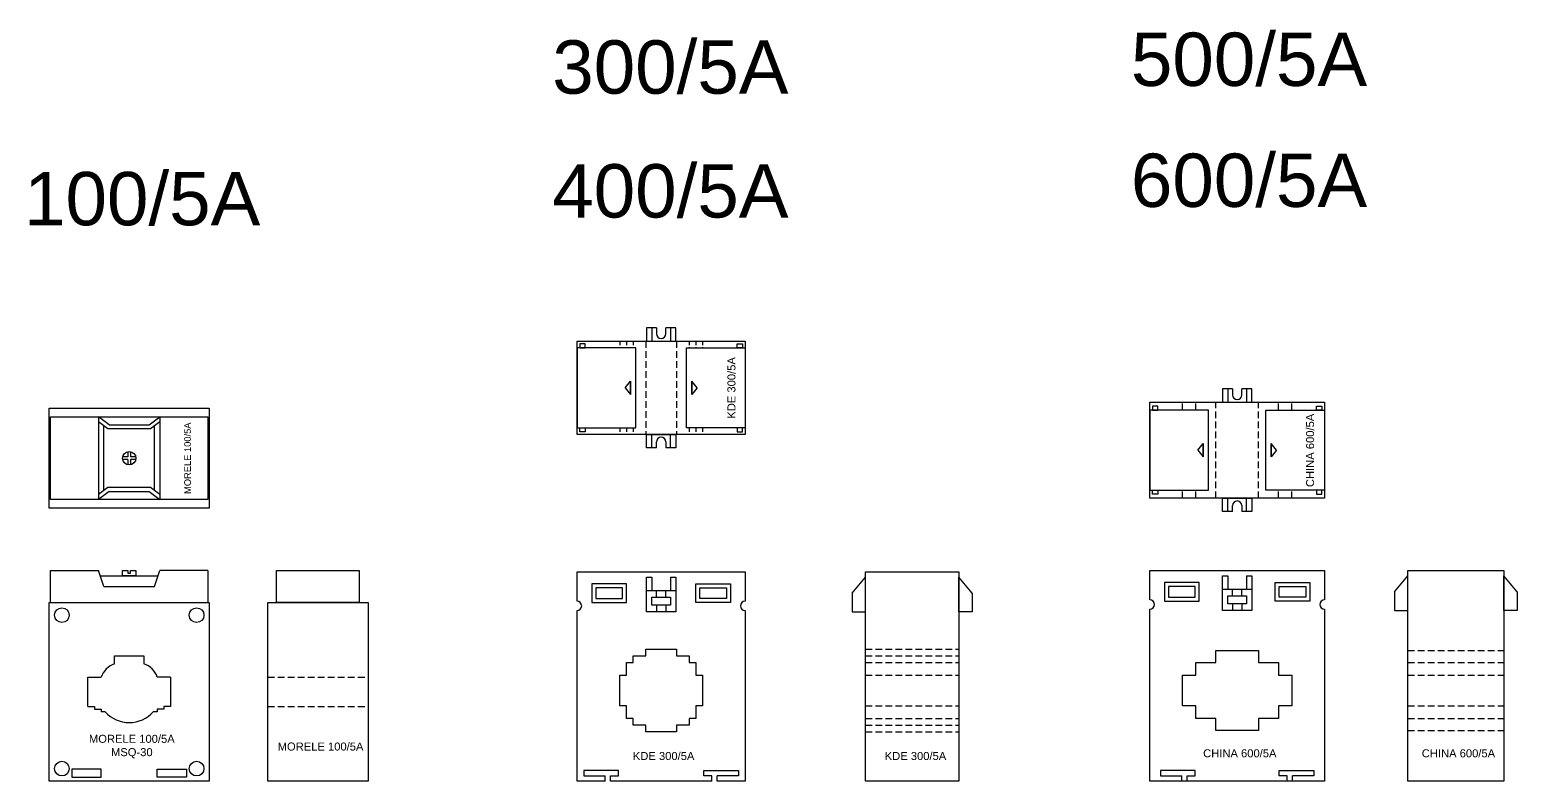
# Model space of a CAD drawing. Header units: millimetres. Extents: x 169 to 1460, y 63 to 464.
# Drawn here: x 169 to 727, y 182 to 464 of the extents above; entities that cross this region are included whole.
import ezdxf

# ---------------------------------------------------------------- set-up
doc = ezdxf.new("R2010")
doc.units = ezdxf.units.MM
doc.linetypes.add('ASVLTYPE', pattern=[0.75, 0.5, -0.25])

# ---------------------------------------------------------------- blocks, each defined once
blk = doc.blocks.new('KDE 300A-1')
at = {"color": 85}
for p, q in [((82393.85, 41916.44), (82393.85, 41911.44)), ((82400.85, 41916.44), (82400.85, 41911.44)), ((82391.85, 41911.44), (82402.85, 41911.44)), ((82395.6, 41908.94), (82395.6, 41911.44)), ((82399.1, 41908.94), (82399.1, 41911.44)), ((82395.6, 41905.94), (82395.6, 41903.44)), ((82399.1, 41905.94), (82399.1, 41903.44)), ((82376.35, 41839.94), (82376.35, 41841.94)), ((82378.35, 41839.94), (82378.35, 41841.94)), ((82416.35, 41839.94), (82416.35, 41841.94)), ((82418.35, 41839.94), (82418.35, 41841.94))]:
    blk.add_line(p, q, dxfattribs=at)
for points in [[(82365.85, 41907.44), (82365.85, 41918.44), (82428.85, 41918.44), (82428.85, 41907.44)], [(82400.85, 41916.44), (82402.85, 41916.44), (82402.85, 41903.44), (82391.85, 41903.44), (82391.85, 41916.44), (82393.85, 41916.44)], [(82376.35, 41839.94), (82365.85, 41839.94), (82365.85, 41903.94)], [(82428.85, 41903.94), (82428.85, 41839.94), (82418.35, 41839.94)], [(82384.35, 41879.69), (82384.35, 41884.44), (82386.85, 41884.44)], [(82386.85, 41884.44), (82386.85, 41886.94), (82391.6, 41886.94)], [(82391.6, 41886.94), (82391.6, 41889.44), (82403.1, 41889.44), (82403.1, 41886.94)], [(82403.1, 41886.94), (82407.85, 41886.94), (82407.85, 41884.44)], [(82407.85, 41884.44), (82410.35, 41884.44), (82410.35, 41879.69)], [(82384.35, 41868.19), (82381.85, 41868.19), (82381.85, 41879.69), (82384.35, 41879.69)], [(82410.35, 41879.69), (82412.85, 41879.69), (82412.85, 41868.19), (82410.35, 41868.19)], [(82386.85, 41863.44), (82384.35, 41863.44), (82384.35, 41868.19)], [(82410.35, 41868.19), (82410.35, 41863.44), (82407.85, 41863.44)], [(82391.6, 41860.94), (82386.85, 41860.94), (82386.85, 41863.44)], [(82407.85, 41863.44), (82407.85, 41860.94), (82403.1, 41860.94)], [(82403.1, 41860.94), (82403.1, 41858.44), (82391.6, 41858.44), (82391.6, 41860.94)], [(82378.35, 41841.94), (82381.35, 41841.94), (82381.35, 41843.94), (82368.35, 41843.94), (82368.35, 41841.94), (82376.35, 41841.94)], [(82416.35, 41839.94), (82378.35, 41839.94)], [(82416.35, 41841.94), (82413.35, 41841.94), (82413.35, 41843.94), (82426.35, 41843.94), (82426.35, 41841.94), (82418.35, 41841.94)]]:
    blk.add_lwpolyline(points, dxfattribs=at)
for points in [[(82384.35, 41913.94), (82371.35, 41913.94), (82371.35, 41906.94), (82384.35, 41906.94)], [(82382.85, 41912.44), (82372.85, 41912.44), (82372.85, 41908.44), (82382.85, 41908.44)], [(82410.35, 41913.94), (82423.35, 41913.94), (82423.35, 41906.94), (82410.35, 41906.94)], [(82411.85, 41912.44), (82421.85, 41912.44), (82421.85, 41908.44), (82411.85, 41908.44)], [(82393.85, 41908.94), (82400.85, 41908.94), (82400.85, 41905.94), (82393.85, 41905.94)]]:
    blk.add_lwpolyline(points, close=True, dxfattribs=at)
for centre, start, end in [((82365.85, 41905.69), 270, 90), ((82428.85, 41905.69), 90, 270)]:
    blk.add_arc(centre, 1.75, start, end, dxfattribs=at)
at = {"color": 85, "insert": (82398.31, 41849.39), "char_height": 3, "attachment_point": 5}
blk.add_mtext('{\\fArial|b0|i0|c0|p34;KDE 300/5A}', dxfattribs=at)
blk = doc.blocks.new('KDE 300A-2')
at = {"color": 85}
for p, q in [((82393.85, 42009.92), (82393.85, 42004.92)), ((82395.6, 42009.92), (82395.6, 42007.67)), ((82399.1, 42007.67), (82399.1, 42009.92)), ((82400.85, 42009.92), (82400.85, 42004.92)), ((82383.85, 41987.42), (82385.85, 41989.92)), ((82383.85, 41987.42), (82385.85, 41984.92)), ((82385.85, 41989.92), (82385.85, 41984.92)), ((82385.85, 41984.92), (82385.85, 41989.92)), ((82408.85, 41989.92), (82408.85, 41984.92)), ((82408.85, 41984.92), (82408.85, 41989.92)), ((82410.85, 41987.42), (82408.85, 41989.92)), ((82410.85, 41987.42), (82408.85, 41984.92)), ((82393.85, 41964.92), (82393.85, 41969.92)), ((82400.85, 41964.92), (82400.85, 41969.92)), ((82395.6, 41964.92), (82395.6, 41967.17)), ((82399.1, 41967.17), (82399.1, 41964.92))]:
    blk.add_line(p, q, dxfattribs=at)
at = {"color": 85, "linetype": 'ASVLTYPE', "ltscale": 3}
for p, q in [((82381.85, 42004.92), (82381.85, 42002.42)), ((82384.35, 42004.92), (82384.35, 42002.42)), ((82386.85, 42004.92), (82386.85, 42002.42)), ((82407.85, 42004.92), (82407.85, 42002.42)), ((82410.35, 42004.92), (82410.35, 42002.42)), ((82412.85, 42004.92), (82412.85, 42002.42)), ((82381.85, 41972.42), (82381.85, 41969.92)), ((82384.35, 41972.42), (82384.35, 41969.92)), ((82386.85, 41972.42), (82386.85, 41969.92)), ((82407.85, 41972.42), (82407.85, 41969.92)), ((82410.35, 41972.42), (82410.35, 41969.92)), ((82412.85, 41972.42), (82412.85, 41969.92))]:
    blk.add_line(p, q, dxfattribs=at)
at = {"color": 85, "linetype": 'ASVLTYPE', "ltscale": 5}
for p, q in [((82391.6, 42004.92), (82391.6, 41969.92)), ((82403.1, 42004.92), (82403.1, 41969.92))]:
    blk.add_line(p, q, dxfattribs=at)
at = {"color": 85}
for points in [[(82395.6, 42009.92), (82391.85, 42009.92), (82391.85, 42004.92), (82402.85, 42004.92), (82402.85, 42009.92), (82399.1, 42009.92)], [(82395.6, 41964.92), (82391.85, 41964.92), (82391.85, 41969.92), (82402.85, 41969.92), (82402.85, 41964.92), (82399.1, 41964.92)]]:
    blk.add_lwpolyline(points, dxfattribs=at)
for points in [[(82365.85, 42004.92), (82428.85, 42004.92), (82428.85, 41969.92), (82365.85, 41969.92)], [(82387.85, 42002.42), (82365.85, 42002.42), (82365.85, 41972.42), (82387.85, 41972.42)], [(82368.85, 42003.92), (82366.85, 42003.92), (82366.85, 42002.42), (82368.85, 42002.42)], [(82406.85, 42002.42), (82428.85, 42002.42), (82428.85, 41972.42), (82406.85, 41972.42)], [(82425.85, 42003.92), (82427.85, 42003.92), (82427.85, 42002.42), (82425.85, 42002.42)], [(82368.85, 41970.92), (82366.85, 41970.92), (82366.85, 41972.42), (82368.85, 41972.42)], [(82425.85, 41970.92), (82427.85, 41970.92), (82427.85, 41972.42), (82425.85, 41972.42)]]:
    blk.add_lwpolyline(points, close=True, dxfattribs=at)
for centre, start, end in [((82397.35, 42007.67), 180, 0), ((82397.35, 41967.17), 0, 180)]:
    blk.add_arc(centre, 1.75, start, end, dxfattribs=at)
at = {"color": 85, "insert": (82423.74, 41987.38), "char_height": 3, "attachment_point": 5, "rotation": 90}
blk.add_mtext('{\\fArial|b0|i0|c0|p34;KDE 300/5A}', dxfattribs=at)
blk = doc.blocks.new('KDE 300A-3')
at = {"color": 85}
for p, q in [((82468.91, 41910.44), (82473.91, 41916.44)), ((82513.91, 41910.44), (82508.91, 41916.44))]:
    blk.add_line(p, q, dxfattribs=at)
at = {"color": 85, "linetype": 'ASVLTYPE', "ltscale": 5}
for p, q in [((82473.91, 41889.44), (82508.91, 41889.44)), ((82473.91, 41886.94), (82508.91, 41886.94)), ((82473.91, 41884.44), (82508.91, 41884.44)), ((82473.91, 41879.69), (82508.91, 41879.69)), ((82473.91, 41868.19), (82508.91, 41868.19)), ((82473.91, 41863.44), (82508.91, 41863.44)), ((82473.91, 41860.94), (82508.91, 41860.94)), ((82473.91, 41858.44), (82508.91, 41858.44))]:
    blk.add_line(p, q, dxfattribs=at)
at = {"color": 85}
blk.add_lwpolyline([(82473.91, 41918.44), (82508.91, 41918.44), (82508.91, 41839.94), (82473.91, 41839.94)], close=True, dxfattribs=at)
for points in [[(82468.91, 41910.44), (82468.91, 41903.44), (82473.91, 41903.44), (82473.91, 41916.44)], [(82513.91, 41910.44), (82513.91, 41903.44), (82508.91, 41903.44), (82508.91, 41916.44)]]:
    blk.add_lwpolyline(points, dxfattribs=at)
at = {"color": 85, "insert": (82492.7, 41849.39), "char_height": 3, "attachment_point": 5}
blk.add_mtext('{\\fArial|b0|i0|c0|p34;KDE 300/5A}', dxfattribs=at)

msp = doc.modelspace()

# ---------------------------------------------------------------- linework, layer by layer
at = {"color": 85}
for p, q in [((618.54, 329.16), (618.54, 324.16)), ((620.29, 329.16), (620.29, 326.91)), ((623.79, 326.91), (623.79, 329.16)), ((625.54, 329.16), (625.54, 324.16)), ((195.29, 318.69), (195.29, 287.69)), ((199.29, 315.69), (195.29, 318.69)), ((214.29, 315.69), (218.29, 318.69)), ((218.29, 318.69), (218.29, 287.69)), ((197.29, 291.07), (197.29, 315.32)), ((216.29, 291.07), (216.29, 315.32)), ((607.29, 306.16), (609.29, 308.66)), ((609.29, 308.66), (609.29, 303.66)), ((609.29, 303.66), (609.29, 308.66)), ((634.79, 308.66), (634.79, 303.66)), ((634.79, 303.66), (634.79, 308.66)), ((636.79, 306.16), (634.79, 308.66)), ((206.29, 303.69), (204.34, 303.69)), ((206.29, 302.69), (204.34, 302.69)), ((206.29, 305.64), (206.29, 303.69)), ((206.29, 302.69), (206.29, 300.74)), ((207.29, 305.64), (207.29, 303.69)), ((209.24, 303.69), (207.29, 303.69)), ((207.29, 302.69), (207.29, 300.74)), ((209.24, 302.69), (207.29, 302.69)), ((607.29, 306.16), (609.29, 303.66)), ((636.79, 306.16), (634.79, 303.66)), ((199.29, 290.69), (195.29, 287.69)), ((214.29, 290.69), (218.29, 287.69)), ((618.54, 283.16), (618.54, 288.16)), ((620.29, 283.16), (620.29, 285.41)), ((623.79, 285.41), (623.79, 283.16)), ((625.54, 283.16), (625.54, 288.16)), ((177.29, 249.11), (177.29, 261.11)), ((177.29, 261.11), (195.29, 261.11)), ((197.29, 255.11), (195.29, 261.11)), ((195.96, 259.11), (217.62, 259.11)), ((216.29, 255.11), (218.29, 261.11)), ((236.29, 261.11), (218.29, 261.11)), ((236.29, 261.11), (236.29, 249.11)), ((618.54, 259.11), (618.54, 254.11)), ((625.54, 259.11), (625.54, 254.11)), ((680.99, 253.11), (685.99, 259.11)), ((726.99, 253.11), (721.99, 259.11)), ((197.29, 255.11), (216.29, 255.11)), ((616.54, 254.11), (627.54, 254.11)), ((620.29, 251.61), (620.29, 254.11)), ((623.79, 251.61), (623.79, 254.11)), ((620.29, 248.61), (620.29, 246.11)), ((623.79, 248.61), (623.79, 246.11)), ((191.29, 210.11), (191.29, 221.11)), ((191.29, 221.11), (196.29, 221.11)), ((222.29, 221.11), (217.29, 221.11)), ((222.29, 221.11), (222.29, 210.11)), ((191.29, 210.11), (193.79, 210.11)), ((193.79, 210.11), (193.79, 209.11)), ((193.79, 209.11), (196.29, 209.11)), ((196.29, 209.11), (196.29, 208.11)), ((197.79, 208.11), (196.29, 208.11)), ((219.79, 209.11), (217.29, 209.11)), ((217.29, 209.11), (217.29, 208.11)), ((222.29, 210.11), (219.79, 210.11)), ((219.79, 210.11), (219.79, 209.11)), ((601.29, 182.11), (601.29, 184.11)), ((603.29, 182.11), (603.29, 184.11)), ((640.79, 182.11), (640.79, 184.11)), ((642.79, 182.11), (642.79, 184.11))]:
    msp.add_line(p, q, dxfattribs=at)
at = {"color": 85, "linetype": 'ASVLTYPE', "ltscale": 5}
for p, q in [((601.54, 321.16), (601.54, 324.16)), ((606.54, 321.16), (606.54, 324.16)), ((614.04, 288.16), (614.04, 324.16)), ((630.04, 288.16), (630.04, 324.16)), ((637.54, 321.16), (637.54, 324.16)), ((642.54, 321.16), (642.54, 324.16)), ((601.54, 288.16), (601.54, 291.16)), ((606.54, 288.16), (606.54, 291.16)), ((637.54, 288.16), (637.54, 291.16)), ((642.54, 288.16), (642.54, 291.16)), ((685.99, 231.11), (721.99, 231.11)), ((685.99, 226.61), (721.99, 226.61)), ((258.77, 221.11), (296.27, 221.11)), ((685.99, 221.86), (721.99, 221.86)), ((258.77, 210.11), (296.27, 210.11)), ((685.99, 210.36), (721.99, 210.36)), ((685.99, 205.61), (721.99, 205.61)), ((685.99, 201.11), (721.99, 201.11))]:
    msp.add_line(p, q, dxfattribs=at)
at = {"color": 85}
for points in [[(620.29, 329.16), (616.54, 329.16), (616.54, 324.16), (627.54, 324.16), (627.54, 329.16), (623.79, 329.16)], [(218.29, 316.82), (214.79, 314.19), (198.79, 314.19), (195.29, 316.82)], [(199.29, 315.69), (214.29, 315.69)], [(218.29, 289.57), (214.79, 292.19), (198.79, 292.19), (195.29, 289.57)], [(199.29, 290.69), (214.29, 290.69)], [(620.29, 283.16), (616.54, 283.16), (616.54, 288.16), (627.54, 288.16), (627.54, 283.16), (623.79, 283.16)], [(207.29, 261.11), (209.29, 261.11), (209.29, 259.11), (204.29, 259.11), (204.29, 261.11), (206.29, 261.11)], [(206.29, 261.11), (206.29, 260.11), (207.29, 260.11), (207.29, 261.11)], [(589.29, 250.11), (589.29, 261.11), (654.79, 261.11), (654.79, 250.11)], [(625.54, 259.11), (627.54, 259.11), (627.54, 246.11), (616.54, 246.11), (616.54, 259.11), (618.54, 259.11)], [(680.99, 253.11), (680.99, 246.11), (685.99, 246.11), (685.99, 259.11)], [(726.99, 253.11), (726.99, 246.11), (721.99, 246.11), (721.99, 259.11)], [(654.79, 246.61), (654.79, 182.11), (589.29, 182.11), (589.29, 246.61)], [(201.29, 226.11), (201.29, 229.11), (212.29, 229.11), (212.29, 226.11)], [(614.04, 226.61), (614.04, 231.11), (630.04, 231.11), (630.04, 226.61)], [(606.54, 221.86), (606.54, 226.61), (614.04, 226.61)], [(630.04, 226.61), (637.54, 226.61), (637.54, 221.86)], [(606.54, 210.36), (601.54, 210.36), (601.54, 221.86), (606.54, 221.86)], [(637.54, 221.86), (642.54, 221.86), (642.54, 210.36), (637.54, 210.36)], [(217.29, 208.11), (215.79, 208.11)], [(614.04, 205.61), (606.54, 205.61), (606.54, 210.36)], [(637.54, 210.36), (637.54, 205.61), (630.04, 205.61)], [(630.04, 205.61), (630.04, 201.11), (614.04, 201.11), (614.04, 205.61)], [(603.29, 184.11), (606.29, 184.11), (606.29, 186.11), (593.29, 186.11), (593.29, 184.11), (601.29, 184.11)], [(640.79, 184.11), (637.79, 184.11), (637.79, 186.11), (650.79, 186.11), (650.79, 184.11), (642.79, 184.11)]]:
    msp.add_lwpolyline(points, dxfattribs=at)
for points in [[(589.29, 324.16), (654.79, 324.16), (654.79, 288.16), (589.29, 288.16)], [(176.79, 321.94), (236.79, 321.94), (236.79, 284.44), (176.79, 284.44)], [(177.29, 318.69), (236.29, 318.69), (236.29, 287.69), (177.29, 287.69)], [(611.29, 321.16), (589.29, 321.16), (589.29, 291.16), (611.29, 291.16)], [(592.29, 322.66), (590.29, 322.66), (590.29, 321.16), (592.29, 321.16)], [(632.79, 321.16), (654.79, 321.16), (654.79, 291.16), (632.79, 291.16)], [(651.79, 322.66), (653.79, 322.66), (653.79, 321.16), (651.79, 321.16)], [(592.29, 289.66), (590.29, 289.66), (590.29, 291.16), (592.29, 291.16)], [(651.79, 289.66), (653.79, 289.66), (653.79, 291.16), (651.79, 291.16)], [(262.02, 261.11), (293.02, 261.11), (293.02, 249.11), (262.02, 249.11)], [(607.79, 256.61), (594.79, 256.61), (594.79, 249.61), (607.79, 249.61)], [(636.29, 256.61), (649.29, 256.61), (649.29, 249.61), (636.29, 249.61)], [(685.99, 261.11), (721.99, 261.11), (721.99, 182.11), (685.99, 182.11)], [(606.29, 255.11), (596.29, 255.11), (596.29, 251.11), (606.29, 251.11)], [(618.54, 251.61), (625.54, 251.61), (625.54, 248.61), (618.54, 248.61)], [(637.79, 255.11), (647.79, 255.11), (647.79, 251.11), (637.79, 251.11)], [(176.79, 249.11), (236.79, 249.11), (236.79, 182.11), (176.79, 182.11)], [(258.77, 249.11), (296.27, 249.11), (296.27, 182.11), (258.77, 182.11)], [(196.29, 186.61), (185.29, 186.61), (185.29, 183.61), (196.29, 183.61)], [(217.29, 186.61), (228.29, 186.61), (228.29, 183.61), (217.29, 183.61)]]:
    msp.add_lwpolyline(points, close=True, dxfattribs=at)
for centre, radius in [((206.79, 303.19), 2.5), ((181.54, 244.36), 2.75), ((232.04, 244.36), 2.75), ((181.54, 186.86), 2.75), ((232.04, 186.86), 2.75)]:
    msp.add_circle(centre, radius, dxfattribs=at)
for centre, radius, start, end in [((622.04, 326.91), 1.75, 180, 0), ((622.04, 285.41), 1.75, 0, 180), ((589.29, 248.36), 1.75, 270, 90), ((654.79, 248.36), 1.75, 90, 270), ((203.79, 218.61), 7.91, 108.4349, 161.5651), ((209.79, 218.61), 7.91, 18.4349, 71.5651), ((206.79, 216.23), 12.12, 222.075, 317.925)]:
    msp.add_arc(centre, radius, start, end, dxfattribs=at)

# ---------------------------------------------------------------- block references
at = {"color": 2}
for name in ['KDE 300A-2', 'KDE 300A-1', 'KDE 300A-3']:
    msp.add_blockref(name, (-81991.24, -41657.84), dxfattribs=at)

# ---------------------------------------------------------------- texts
at = {"color": 7, "char_height": 20, "attachment_point": 5}
for s, insert in [('{\\fArial|b0|i0|c0|p34;500/5A}', (626.47, 452.59)), ('{\\fArial|b0|i0|c0|p34;300/5A}', (409.6, 449.69)), ('{\\fArial|b0|i0|c0|p34;600/5A}', (626.47, 407.24)), ('{\\fArial|b0|i0|c0|p34;400/5A}', (409.6, 403.26)), ('{\\fArial|b0|i0|c0|p34;100/5A}', (211.64, 400.35))]:
    msp.add_mtext(s, dxfattribs=dict(at, insert=insert))
at = {"color": 85, "attachment_point": 5, "rotation": 90}
for s, insert, char_height in [('{\\fArial|b0|i0|c0|p34;CHINA 600/5A}', (649.36, 306.12), 3), ('{\\fArial|b0|i0|c0|p34;MORELE 100/5A}', (228.65, 303.19), 2.5)]:
    msp.add_mtext(s, dxfattribs=dict(at, insert=insert, char_height=char_height))
at = {"color": 85, "char_height": 3, "attachment_point": 5}
for s, insert in [('{\\fArial|b0|i0|c0|p34;MORELE 100/5A\\PMSQ-30}', (207.75, 195.1)), ('{\\fArial|b0|i0|c0|p34;MORELE 100/5A}', (278.49, 195.1)), ('{\\fArial|b0|i0|c0|p34;CHINA 600/5A}', (623.01, 192.56)), ('{\\fArial|b0|i0|c0|p34;CHINA 600/5A}', (704.95, 192.56))]:
    msp.add_mtext(s, dxfattribs=dict(at, insert=insert))

doc.saveas('drawing.dxf')
